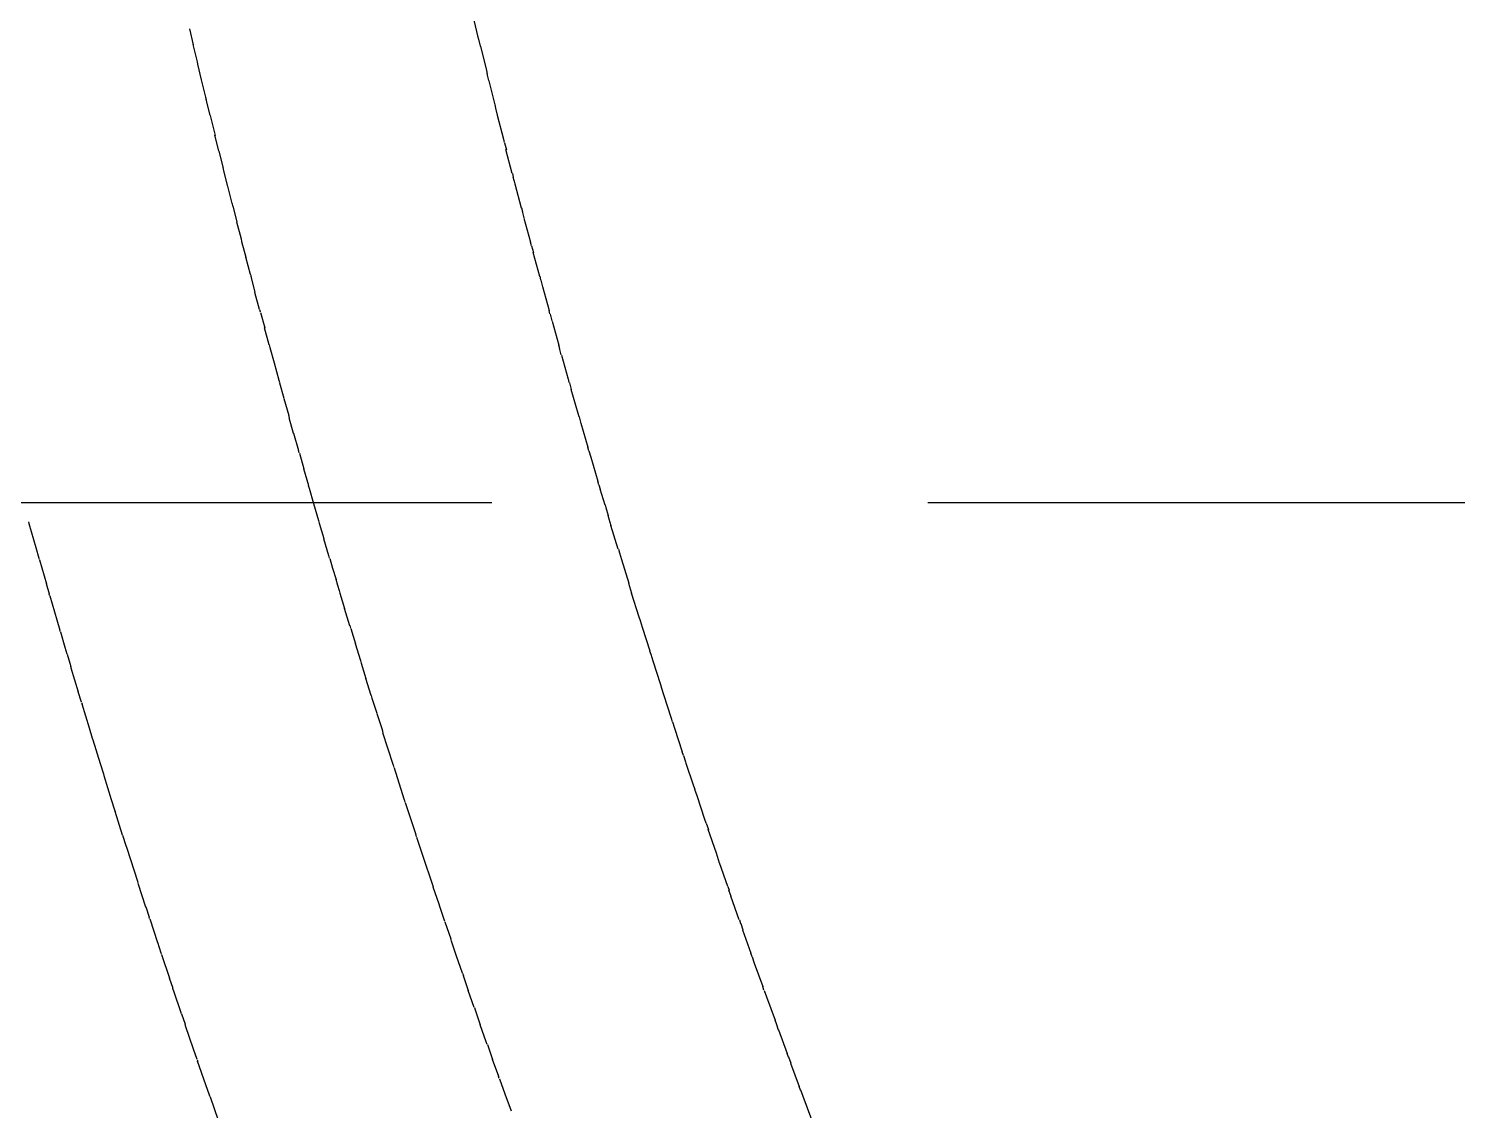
# Model space of a CAD drawing. Header units: feet. Extents: x 9681 to 12164, y 9191 to 13159.
# Drawn here: x 10558.34 to 10578.82, y 11909.13 to 11924.63 of the extents above; entities that cross this region are included whole.
import ezdxf

# ---------------------------------------------------------------- set-up
doc = ezdxf.new("R2010")
doc.units = ezdxf.units.FT
doc.header["$MEASUREMENT"] = 0
doc.linetypes.add('DASHED', pattern=[0.75, 0.5, -0.25])
doc.layers.add('CREEKCONT-MNR', color=3, linetype='Continuous')
doc.layers.add('GRID', color=254, linetype='DASHED')

msp = doc.modelspace()

# ---------------------------------------------------------------- linework, layer by layer
at = {"layer": 'CREEKCONT-MNR', "color": 5, "extrusion": (0.971155, 0.238448, 0), "elevation": 13103.417}
msp.add_lwpolyline([(9061.772, 789), (9061.416, 789)], dxfattribs=at)
at = {"layer": 'CREEKCONT-MNR', "color": 5, "extrusion": (0.973258, 0.229715, 0), "elevation": 13017.496}
msp.add_lwpolyline([(9179.795, 788), (9179.564, 788)], dxfattribs=at)
at = {"layer": 'CREEKCONT-MNR', "color": 5, "extrusion": (0.975957, 0.217965, 0), "elevation": 12909.891}
msp.add_lwpolyline([(9335.069, 789), (9335.017, 789)], dxfattribs=at)
at = {"layer": 'CREEKCONT-MNR', "color": 5, "extrusion": (0.972042, 0.234808, 0), "elevation": 13065.381}
msp.add_lwpolyline([(9111.279, 788), (9111.025, 788)], dxfattribs=at)
at = {"layer": 'CREEKCONT-MNR', "color": 5, "extrusion": (0.971511, 0.236993, 0)}
for points, elevation in [([(9080.981, 789), (9080.881, 789)], 13089.829), ([(9081.067, 788), (9080.836, 788)], 13085.83)]:
    msp.add_lwpolyline(points, dxfattribs=dict(at, elevation=elevation))
at = {"layer": 'CREEKCONT-MNR', "color": 5, "extrusion": (0.970255, 0.242084, 0)}
for points, elevation in [([(9012.114, 789), (9011.758, 789)], 13137.268), ([(9012.09, 788), (9011.835, 788)], 13133.269)]:
    msp.add_lwpolyline(points, dxfattribs=dict(at, elevation=elevation))
at = {"layer": 'CREEKCONT-MNR', "color": 5, "extrusion": (0.976765, 0.214311, 0), "elevation": 12870.858}
msp.add_lwpolyline([(9383.815, 788), (9383.777, 788)], dxfattribs=at)
at = {"layer": 'CREEKCONT-MNR', "color": 5}
for points, elevation in [([(10560.76, 11924.119), (10560.814, 11923.894)], 788), ([(10560.814, 11923.894), (10560.874, 11923.646)], 788), ([(10560.874, 11923.646), (10560.883, 11923.61)], 788), ([(10565.033, 11923.487), (10565.057, 11923.39)], 789), ([(10565.057, 11923.39), (10565.146, 11923.045)], 789), ([(10565.146, 11923.045), (10565.158, 11922.994)], 789), ([(10565.273, 11922.553), (10565.285, 11922.501)], 789), ([(10561.191, 11922.369), (10561.254, 11922.122)], 788), ([(10561.32, 11921.862), (10561.384, 11921.615)], 788), ([(10565.44, 11921.913), (10565.532, 11921.569)], 789), ([(10561.384, 11921.615), (10561.393, 11921.578)], 788), ([(10561.393, 11921.578), (10561.451, 11921.355)], 788), ([(10565.665, 11921.079), (10565.677, 11921.027)], 789), ([(10565.704, 11920.931), (10565.799, 11920.588)], 789), ([(10561.787, 11920.098), (10561.796, 11920.061)], 788), ([(10561.925, 11919.593), (10561.934, 11919.556)], 788), ([(10566.113, 11919.462), (10566.212, 11919.121)], 789), ([(10562.136, 11918.83), (10562.206, 11918.585)], 788), ([(10566.253, 11918.974), (10566.354, 11918.632)], 789), ([(10566.368, 11918.581), (10566.396, 11918.486)], 789), ([(10566.396, 11918.486), (10566.497, 11918.145)], 789), ([(10562.278, 11918.327), (10562.35, 11918.082)], 788), ([(10562.359, 11918.045), (10562.423, 11917.824)], 788), ([(10566.529, 11918.034), (10566.597, 11917.807)], 789), ([(10562.423, 11917.824), (10562.495, 11917.579)], 788), ([(10562.495, 11917.579), (10562.505, 11917.542)], 788), ([(10566.642, 11917.658), (10566.656, 11917.607)], 789), ([(10558.345, 11917.538), (10558.444, 11917.192)], 787), ([(10562.742, 11916.739), (10562.766, 11916.657)], 788), ([(10562.766, 11916.657), (10562.791, 11916.576)], 788), ([(10562.791, 11916.576), (10562.802, 11916.539)], 788), ([(10562.802, 11916.539), (10562.867, 11916.319)], 788), ([(10566.952, 11916.634), (10566.982, 11916.54)], 789), ([(10558.743, 11916.158), (10558.787, 11916.009)], 787), ([(10567.103, 11916.149), (10567.133, 11916.055)], 789), ([(10562.942, 11916.075), (10562.953, 11916.038)], 788), ([(10563.019, 11915.819), (10563.095, 11915.575)], 788), ([(10567.241, 11915.716), (10567.256, 11915.665)], 789), ([(10563.095, 11915.575), (10563.106, 11915.538)], 788), ([(10567.256, 11915.665), (10567.285, 11915.571)], 789), ([(10567.285, 11915.571), (10567.395, 11915.232)], 789), ([(10558.947, 11915.471), (10559.05, 11915.127)], 787), ([(10567.395, 11915.232), (10567.41, 11915.181)], 789), ([(10567.44, 11915.087), (10567.551, 11914.748)], 789), ([(10559.102, 11914.956), (10559.206, 11914.613)], 787), ([(10563.25, 11915.075), (10563.261, 11915.038)], 788), ([(10563.261, 11915.038), (10563.329, 11914.82)], 788), ([(10567.566, 11914.697), (10567.596, 11914.604)], 789), ([(10559.206, 11914.613), (10559.253, 11914.463)], 787), ([(10563.406, 11914.576), (10563.417, 11914.539)], 788), ([(10567.596, 11914.604), (10567.708, 11914.266)], 789), ([(10559.253, 11914.463), (10559.259, 11914.441)], 787), ([(10563.486, 11914.322), (10563.565, 11914.078)], 788), ([(10559.365, 11914.099), (10559.411, 11913.95)], 787), ([(10567.724, 11914.214), (10567.755, 11914.122)], 789), ([(10567.884, 11913.732), (10567.915, 11913.64)], 789), ([(10559.525, 11913.585), (10559.572, 11913.436)], 787), ([(10563.736, 11913.543), (10563.807, 11913.327)], 788), ([(10567.915, 11913.64), (10568.029, 11913.302)], 789), ([(10559.572, 11913.436), (10559.579, 11913.414)], 787), ([(10568.029, 11913.302), (10568.045, 11913.251)], 789), ([(10559.687, 11913.073), (10559.735, 11912.923)], 787), ([(10568.076, 11913.159), (10568.192, 11912.821)], 789), ([(10559.742, 11912.901), (10559.851, 11912.561)], 787), ([(10568.192, 11912.821), (10568.209, 11912.77)], 789), ([(10559.9, 11912.411), (10559.906, 11912.389)], 787), ([(10564.134, 11912.334), (10564.217, 11912.091)], 788), ([(10564.217, 11912.091), (10564.229, 11912.054)], 788), ([(10564.229, 11912.054), (10564.301, 11911.839)], 788), ([(10568.572, 11911.719), (10568.692, 11911.382)], 789), ([(10560.185, 11911.539), (10560.235, 11911.389)], 787), ([(10560.235, 11911.389), (10560.242, 11911.367)], 787), ([(10564.47, 11911.344), (10564.554, 11911.101)], 788), ([(10568.709, 11911.331), (10568.741, 11911.241)], 789), ([(10568.741, 11911.241), (10568.863, 11910.904)], 789), ([(10560.354, 11911.029), (10560.405, 11910.879)], 787), ([(10564.566, 11911.064), (10564.64, 11910.85)], 788), ([(10560.412, 11910.857), (10560.526, 11910.519)], 787), ([(10564.738, 11910.57), (10564.812, 11910.357)], 788), ([(10569.035, 11910.427), (10569.052, 11910.376)], 789), ([(10560.577, 11910.37), (10560.584, 11910.347)], 787), ([(10569.052, 11910.376), (10569.085, 11910.286)], 789), ([(10560.875, 11909.502), (10560.927, 11909.353)], 787), ([(10560.927, 11909.353), (10560.935, 11909.331)], 787), ([(10569.402, 11909.423), (10569.435, 11909.333)], 789), ([(10569.435, 11909.333), (10569.561, 11908.998)], 789)]:
    msp.add_lwpolyline(points, dxfattribs=dict(at, elevation=elevation))
at = {"layer": 'CREEKCONT-MNR', "color": 5, "extrusion": (0.975134, 0.221615, 0)}
for points, elevation in [([(9286.186, 789), (9286.133, 789)], 12944.742), ([(9286.178, 788), (9286.14, 788)], 12940.742)]:
    msp.add_lwpolyline(points, dxfattribs=dict(at, elevation=elevation))
at = {"layer": 'CREEKCONT-MNR', "color": 5, "extrusion": (0.970618, 0.240627, 0)}
for points, elevation in [([(9031.426, 789), (9031.325, 789)], 13123.718), ([(9031.511, 788), (9031.28, 788)], 13119.719)]:
    msp.add_lwpolyline(points, dxfattribs=dict(at, elevation=elevation))
at = {"layer": 'CREEKCONT-MNR', "color": 5, "extrusion": (0.969342, 0.245717, 0)}
for points, elevation in [([(8962.329, 789), (8961.974, 789)], 13170.932), ([(8962.305, 788), (8962.05, 788)], 13166.933)]:
    msp.add_lwpolyline(points, dxfattribs=dict(at, elevation=elevation))
at = {"layer": 'CREEKCONT-MNR', "color": 5, "extrusion": (0.974298, 0.225263, 0)}
for points, elevation in [([(9237.172, 789), (9237.119, 789)], 12979.41), ([(9237.165, 788), (9237.127, 788)], 12975.41)]:
    msp.add_lwpolyline(points, dxfattribs=dict(at, elevation=elevation))
at = {"layer": 'CREEKCONT-MNR', "color": 5, "extrusion": (0.96879, 0.247884, 0)}
for points, elevation in [([(8931.936, 789), (8931.836, 789)], 13190.939), ([(8932.022, 788), (8931.791, 788)], 13186.94)]:
    msp.add_lwpolyline(points, dxfattribs=dict(at, elevation=elevation))
at = {"layer": 'CREEKCONT-MNR', "color": 5, "extrusion": (0.967473, 0.252973, 0), "elevation": 13237.7}
msp.add_lwpolyline([(8862.385, 789), (8862.029, 789)], dxfattribs=at)
at = {"layer": 'CREEKCONT-MNR', "color": 5, "extrusion": (0.96971, 0.244257, 0), "elevation": 13153.422}
msp.add_lwpolyline([(8981.83, 788), (8981.599, 788)], dxfattribs=at)
at = {"layer": 'CREEKCONT-MNR', "color": 5, "extrusion": (0.967855, 0.251508, 0), "elevation": 13224.269}
msp.add_lwpolyline([(8882.004, 789), (8881.904, 789)], dxfattribs=at)
at = {"layer": 'CREEKCONT-MNR', "color": 5, "extrusion": (0.966519, 0.256595, 0)}
for points, elevation in [([(8812.227, 789), (8811.871, 789)], 13270.802), ([(8812.203, 788), (8811.948, 788)], 13266.802)]:
    msp.add_lwpolyline(points, dxfattribs=dict(at, elevation=elevation))
at = {"layer": 'CREEKCONT-MNR', "color": 5, "extrusion": (0.973448, 0.228907, 0), "elevation": 13009.894}
msp.add_lwpolyline([(9188.022, 788), (9187.984, 788)], dxfattribs=at)
at = {"layer": 'CREEKCONT-MNR', "color": 5, "extrusion": (0.971708, 0.236186, 0)}
for points, elevation in [([(9089.358, 789), (9089.305, 789)], 13082.31), ([(9089.35, 788), (9089.312, 788)], 13078.31)]:
    msp.add_lwpolyline(points, dxfattribs=dict(at, elevation=elevation))
at = {"layer": 'CREEKCONT-MNR', "color": 5, "extrusion": (0.966907, 0.255128, 0)}
for points, elevation in [([(8831.947, 789), (8831.847, 789)], 13257.413), ([(8832.033, 788), (8831.802, 788)], 13253.414)]:
    msp.add_lwpolyline(points, dxfattribs=dict(at, elevation=elevation))
at = {"layer": 'CREEKCONT-MNR', "color": 5, "extrusion": (0.970817, 0.239821, 0)}
for points, elevation in [([(9039.831, 789), (9039.778, 789)], 13116.24), ([(9039.823, 788), (9039.785, 788)], 13112.24)]:
    msp.add_lwpolyline(points, dxfattribs=dict(at, elevation=elevation))
at = {"layer": 'CREEKCONT-MNR', "color": 5, "extrusion": (0.965946, 0.258744, 0)}
for points, elevation in [([(8781.766, 789), (8781.667, 789)], 13290.369), ([(8781.852, 788), (8781.622, 788)], 13286.37)]:
    msp.add_lwpolyline(points, dxfattribs=dict(at, elevation=elevation))
at = {"layer": 'CREEKCONT-MNR', "color": 5, "extrusion": (0.96457, 0.263829, 0)}
for points, elevation in [([(8711.541, 789), (8711.185, 789)], 13336.44), ([(8711.517, 788), (8711.262, 788)], 13332.441)]:
    msp.add_lwpolyline(points, dxfattribs=dict(at, elevation=elevation))
at = {"layer": 'CREEKCONT-MNR', "color": 5, "extrusion": (0.964971, 0.262357, 0)}
for points, elevation in [([(8731.463, 789), (8731.363, 789)], 13323.137), ([(8731.549, 788), (8731.319, 788)], 13319.138)]:
    msp.add_lwpolyline(points, dxfattribs=dict(at, elevation=elevation))
at = {"layer": 'CREEKCONT-MNR', "color": 5, "extrusion": (0.965551, 0.260214, 0), "elevation": 13299.716}
msp.add_lwpolyline([(8761.921, 788), (8761.666, 788)], dxfattribs=at)
at = {"layer": 'CREEKCONT-MNR', "color": 5, "extrusion": (0.968995, 0.24708, 0), "elevation": 13183.543}
msp.add_lwpolyline([(8940.398, 789), (8940.345, 789)], dxfattribs=at)
at = {"layer": 'CREEKCONT-MNR', "color": 5, "extrusion": (0.963982, 0.265966, 0)}
for points, elevation in [([(8681.037, 789), (8680.938, 789)], 13355.717), ([(8681.123, 788), (8680.893, 788)], 13351.718)]:
    msp.add_lwpolyline(points, dxfattribs=dict(at, elevation=elevation))
at = {"layer": 'CREEKCONT-MNR', "color": 5, "extrusion": (0.962566, 0.271047, 0)}
for points, elevation in [([(8610.367, 789), (8610.012, 789)], 13401.322), ([(8610.344, 788), (8610.088, 788)], 13397.322)]:
    msp.add_lwpolyline(points, dxfattribs=dict(at, elevation=elevation))
at = {"layer": 'CREEKCONT-MNR', "color": 5, "extrusion": (0.968064, 0.250704, 0)}
for points, elevation in [([(8890.493, 789), (8890.44, 789)], 13216.916), ([(8890.486, 788), (8890.448, 788)], 13212.916)]:
    msp.add_lwpolyline(points, dxfattribs=dict(at, elevation=elevation))
at = {"layer": 'CREEKCONT-MNR', "color": 5, "extrusion": (0.96298, 0.269572, 0)}
for points, elevation in [([(8630.49, 789), (8630.391, 789)], 13388.107), ([(8630.576, 788), (8630.346, 788)], 13384.108)]:
    msp.add_lwpolyline(points, dxfattribs=dict(at, elevation=elevation))
at = {"layer": 'CREEKCONT-MNR', "color": 5, "extrusion": (0.963575, 0.26744, 0), "elevation": 13364.977}
msp.add_lwpolyline([(8660.991, 788), (8660.736, 788)], dxfattribs=at)
at = {"layer": 'CREEKCONT-MNR', "color": 5, "extrusion": (0.961544, 0.274651, 0), "elevation": 13433.477}
msp.add_lwpolyline([(8559.6, 789), (8559.244, 789)], dxfattribs=at)
at = {"layer": 'CREEKCONT-MNR', "color": 5, "extrusion": (0.967119, 0.254325, 0)}
for points, elevation in [([(8840.464, 789), (8840.411, 789)], 13250.101), ([(8840.457, 788), (8840.418, 788)], 13246.101), ([(8840.449, 787), (8840.426, 787)], 13242.101)]:
    msp.add_lwpolyline(points, dxfattribs=dict(at, elevation=elevation))
at = {"layer": 'CREEKCONT-MNR', "color": 5, "extrusion": (0.961965, 0.273173, 0)}
for points, elevation in [([(8579.822, 789), (8579.723, 789)], 13420.309), ([(8579.908, 788), (8579.678, 788)], 13416.31)]:
    msp.add_lwpolyline(points, dxfattribs=dict(at, elevation=elevation))
at = {"layer": 'CREEKCONT-MNR', "color": 5, "extrusion": (0.96616, 0.257942, 0)}
for points, elevation in [([(8790.311, 789), (8790.258, 789)], 13283.098), ([(8790.304, 788), (8790.265, 788)], 13279.098), ([(8790.296, 787), (8790.273, 787)], 13275.099)]:
    msp.add_lwpolyline(points, dxfattribs=dict(at, elevation=elevation))
at = {"layer": 'CREEKCONT-MNR', "color": 5, "extrusion": (0.960936, 0.276771, 0)}
for points, elevation in [([(8529.034, 789), (8528.935, 789)], 13452.32), ([(8529.205, 787), (8528.846, 787)], 13444.322)]:
    msp.add_lwpolyline(points, dxfattribs=dict(at, elevation=elevation))
at = {"layer": 'CREEKCONT-MNR', "color": 5, "extrusion": (0.965188, 0.261556, 0)}
for points, elevation in [([(8740.035, 789), (8739.982, 789)], 13315.908), ([(8740.02, 787), (8739.997, 787)], 13307.908)]:
    msp.add_lwpolyline(points, dxfattribs=dict(at, elevation=elevation))
at = {"layer": 'CREEKCONT-MNR', "color": 5, "extrusion": (0.964203, 0.265166, 0)}
for points, elevation in [([(8689.637, 789), (8689.584, 789)], 13348.53), ([(8689.629, 788), (8689.591, 788)], 13344.53), ([(8689.622, 787), (8689.599, 787)], 13340.53)]:
    msp.add_lwpolyline(points, dxfattribs=dict(at, elevation=elevation))
at = {"layer": 'CREEKCONT-MNR', "color": 5, "extrusion": (0.958838, 0.283955, 0)}
for points, elevation in [([(8427.1, 789), (8427.038, 789)], 13515.772), ([(8427.186, 788), (8427.042, 788)], 13511.773), ([(8427.272, 787), (8427.046, 787)], 13507.774)]:
    msp.add_lwpolyline(points, dxfattribs=dict(at, elevation=elevation))
at = {"layer": 'CREEKCONT-MNR', "color": 5, "extrusion": (0.958837, 0.283956, 0)}
for points, elevation in [([(8426.784, 789), (8426.747, 789)], 13515.784), ([(8426.925, 787), (8426.791, 787)], 13507.785)]:
    msp.add_lwpolyline(points, dxfattribs=dict(at, elevation=elevation))
at = {"layer": 'CREEKCONT-MNR', "color": 5, "extrusion": (0.956807, 0.290724, 0)}
for points, elevation in [([(8331.035, 789), (8330.916, 789)], 13574.989), ([(8331.136, 787), (8331.084, 787)], 13566.991)]:
    msp.add_lwpolyline(points, dxfattribs=dict(at, elevation=elevation))
at = {"layer": 'CREEKCONT-MNR', "color": 5, "extrusion": (0.957768, 0.287541, 0), "elevation": 13547.211}
msp.add_lwpolyline([(8375.956, 789), (8375.857, 789)], dxfattribs=at)
at = {"layer": 'CREEKCONT-MNR', "color": 5, "extrusion": (0.959893, 0.280365, 0)}
for points, elevation in [([(8478.212, 788), (8477.983, 788)], 13480.142), ([(8478.298, 787), (8477.938, 787)], 13476.143)]:
    msp.add_lwpolyline(points, dxfattribs=dict(at, elevation=elevation))
at = {"layer": 'CREEKCONT-MNR', "color": 5, "extrusion": (0.956232, 0.29261, 0)}
for points, elevation in [([(8303.992, 789), (8303.636, 789)], 13591.381), ([(8303.969, 788), (8303.713, 788)], 13587.382), ([(8303.946, 787), (8303.79, 787)], 13583.382)]:
    msp.add_lwpolyline(points, dxfattribs=dict(at, elevation=elevation))
at = {"layer": 'CREEKCONT-MNR', "color": 5, "extrusion": (0.960508, 0.278251, 0), "elevation": 13457.444}
msp.add_lwpolyline([(8508.666, 787), (8508.51, 787)], dxfattribs=at)
at = {"layer": 'CREEKCONT-MNR', "color": 5, "extrusion": (0.958397, 0.285439, 0), "elevation": 13524.8}
msp.add_lwpolyline([(8406.558, 788), (8406.302, 788)], dxfattribs=at)
at = {"layer": 'CREEKCONT-MNR', "color": 5, "extrusion": (0.962191, 0.272374, 0)}
for points, elevation in [([(8588.476, 789), (8588.422, 789)], 13413.206), ([(8588.461, 787), (8588.437, 787)], 13405.206)]:
    msp.add_lwpolyline(points, dxfattribs=dict(at, elevation=elevation))
at = {"layer": 'CREEKCONT-MNR', "color": 5, "extrusion": (0.956686, 0.291123, 0)}
for points, elevation in [([(8324.695, 789), (8324.596, 789)], 13578.459), ([(8324.78, 788), (8324.552, 788)], 13574.46)]:
    msp.add_lwpolyline(points, dxfattribs=dict(at, elevation=elevation))
at = {"layer": 'CREEKCONT-MNR', "color": 5, "extrusion": (0.95513, 0.296187, 0), "elevation": 13622.369}
msp.add_lwpolyline([(8252.545, 789), (8252.189, 789)], dxfattribs=at)
at = {"layer": 'CREEKCONT-MNR', "color": 5, "extrusion": (0.957579, 0.288171, 0)}
for points, elevation in [([(8367.51, 788), (8367.34, 788)], 13548.721), ([(8367.531, 787), (8367.428, 787)], 13544.721)]:
    msp.add_lwpolyline(points, dxfattribs=dict(at, elevation=elevation))
at = {"layer": 'CREEKCONT-MNR', "color": 5, "extrusion": (0.959459, 0.281847, 0), "elevation": 13489.218}
msp.add_lwpolyline([(8457.659, 787), (8457.504, 787)], dxfattribs=at)
at = {"layer": 'CREEKCONT-MNR', "color": 5, "extrusion": (0.961165, 0.275973, 0), "elevation": 13445.259}
msp.add_lwpolyline([(8537.714, 789), (8537.661, 789)], dxfattribs=at)
at = {"layer": 'CREEKCONT-MNR', "color": 5, "extrusion": (0.954014, 0.299761, 0)}
for points, elevation in [([(8200.983, 789), (8200.627, 789)], 13653.164), ([(8200.96, 788), (8200.704, 788)], 13649.165)]:
    msp.add_lwpolyline(points, dxfattribs=dict(at, elevation=elevation))
at = {"layer": 'CREEKCONT-MNR', "color": 5, "extrusion": (0.960126, 0.279568, 0)}
for points, elevation in [([(8486.834, 789), (8486.78, 789)], 13477.123), ([(8486.819, 787), (8486.795, 787)], 13469.123)]:
    msp.add_lwpolyline(points, dxfattribs=dict(at, elevation=elevation))
at = {"layer": 'CREEKCONT-MNR', "color": 5, "extrusion": (0.952886, 0.30333, 0)}
for points, elevation in [([(8149.307, 789), (8148.951, 789)], 13683.766), ([(8149.284, 788), (8149.027, 788)], 13679.767)]:
    msp.add_lwpolyline(points, dxfattribs=dict(at, elevation=elevation))
at = {"layer": 'CREEKCONT-MNR', "color": 5, "extrusion": (0.955589, 0.294701, 0)}
for points, elevation in [([(8273.402, 788), (8273.174, 788)], 13605.516), ([(8273.488, 787), (8273.13, 787)], 13601.517)]:
    msp.add_lwpolyline(points, dxfattribs=dict(at, elevation=elevation))
at = {"layer": 'CREEKCONT-MNR', "color": 5, "extrusion": (0.963204, 0.268772, 0), "elevation": 13372.962}
msp.add_lwpolyline([(8639.102, 787), (8639.078, 787)], dxfattribs=at)
at = {"layer": 'CREEKCONT-MNR', "color": 5, "extrusion": (0.952221, 0.30541, 0)}
for points, elevation in [([(8118.491, 789), (8118.393, 789)], 13701.525), ([(8118.576, 788), (8118.349, 788)], 13697.526)]:
    msp.add_lwpolyline(points, dxfattribs=dict(at, elevation=elevation))
at = {"layer": 'CREEKCONT-MNR', "color": 5, "extrusion": (0.956927, 0.290329, 0)}
for points, elevation in [([(8333.481, 789), (8333.427, 789)], 13571.568), ([(8333.473, 788), (8333.435, 788)], 13567.568)]:
    msp.add_lwpolyline(points, dxfattribs=dict(at, elevation=elevation))
at = {"layer": 'CREEKCONT-MNR', "color": 5, "extrusion": (0.953357, 0.301845, 0)}
for points, elevation in [([(8170.3, 788), (8170.072, 788)], 13667.049), ([(8170.385, 787), (8170.028, 787)], 13663.05)]:
    msp.add_lwpolyline(points, dxfattribs=dict(at, elevation=elevation))
at = {"layer": 'CREEKCONT-MNR', "color": 5, "extrusion": (0.958007, 0.286746, 0)}
for points, elevation in [([(8384.708, 788), (8384.67, 788)], 13536.278), ([(8384.701, 787), (8384.677, 787)], 13532.278)]:
    msp.add_lwpolyline(points, dxfattribs=dict(at, elevation=elevation))
at = {"layer": 'CREEKCONT-MNR', "color": 5, "extrusion": (0.955834, 0.293908, 0)}
for points, elevation in [([(8282.129, 789), (8282.075, 789)], 13602.666), ([(8282.121, 788), (8282.083, 788)], 13598.666), ([(8282.114, 787), (8282.09, 787)], 13594.666)]:
    msp.add_lwpolyline(points, dxfattribs=dict(at, elevation=elevation))
at = {"layer": 'CREEKCONT-MNR', "color": 5, "extrusion": (0.948237, 0.317564, 0)}
for points, elevation in [([(7941.469, 789), (7941.113, 789)], 13804.231), ([(7941.447, 788), (7941.19, 788)], 13800.232)]:
    msp.add_lwpolyline(points, dxfattribs=dict(at, elevation=elevation))
at = {"layer": 'CREEKCONT-MNR', "color": 5, "extrusion": (0.95448, 0.298275, 0), "elevation": 13632.38}
msp.add_lwpolyline([(8221.994, 787), (8221.636, 787)], dxfattribs=at)
at = {"layer": 'CREEKCONT-MNR', "color": 5, "extrusion": (0.950588, 0.310456, 0)}
for points, elevation in [([(8045.59, 788), (8045.333, 788)], 13740.389), ([(8045.567, 787), (8045.41, 787)], 13736.39)]:
    msp.add_lwpolyline(points, dxfattribs=dict(at, elevation=elevation))
at = {"layer": 'CREEKCONT-MNR', "color": 5, "extrusion": (0.954727, 0.297482, 0)}
for points, elevation in [([(8230.661, 789), (8230.607, 789)], 13633.572), ([(8230.653, 788), (8230.615, 788)], 13629.572)]:
    msp.add_lwpolyline(points, dxfattribs=dict(at, elevation=elevation))
at = {"layer": 'CREEKCONT-MNR', "color": 5, "extrusion": (0.949419, 0.314012, 0)}
for points, elevation in [([(7993.574, 788), (7993.317, 788)], 13770.408), ([(7993.551, 787), (7993.394, 787)], 13766.409)]:
    msp.add_lwpolyline(points, dxfattribs=dict(at, elevation=elevation))
at = {"layer": 'CREEKCONT-MNR', "color": 5, "extrusion": (0.947543, 0.319628, 0), "elevation": 13821.491}
msp.add_lwpolyline([(7910.469, 789), (7910.371, 789)], dxfattribs=at)
at = {"layer": 'CREEKCONT-MNR', "color": 5, "extrusion": (0.949909, 0.312528, 0)}
for points, elevation in [([(8014.79, 788), (8014.562, 788)], 13757.898), ([(8014.875, 787), (8014.519, 787)], 13753.899)]:
    msp.add_lwpolyline(points, dxfattribs=dict(at, elevation=elevation))
at = {"layer": 'CREEKCONT-MNR', "color": 5, "extrusion": (0.94634, 0.323172, 0)}
for points, elevation in [([(7858.184, 789), (7858.087, 789)], 13850.995), ([(7858.27, 788), (7858.044, 788)], 13846.996), ([(7858.356, 787), (7858, 787)], 13842.997)]:
    msp.add_lwpolyline(points, dxfattribs=dict(at, elevation=elevation))
at = {"layer": 'CREEKCONT-MNR', "color": 5, "extrusion": (0.944611, 0.328193, 0)}
for points, elevation in [([(7784.424, 789), (7784.067, 789)], 13892.528), ([(7784.379, 787), (7784.221, 787)], 13884.53)]:
    msp.add_lwpolyline(points, dxfattribs=dict(at, elevation=elevation))
at = {"layer": 'CREEKCONT-MNR', "color": 5, "extrusion": (0.948732, 0.31608, 0)}
for points, elevation in [([(7962.728, 788), (7962.501, 788)], 13787.793), ([(7962.813, 787), (7962.457, 787)], 13783.794)]:
    msp.add_lwpolyline(points, dxfattribs=dict(at, elevation=elevation))
at = {"layer": 'CREEKCONT-MNR', "color": 5, "extrusion": (0.951071, 0.308971, 0), "elevation": 13723.81}
msp.add_lwpolyline([(8066.825, 787), (8066.468, 787)], dxfattribs=at)
at = {"layer": 'CREEKCONT-MNR', "color": 5, "extrusion": (0.951328, 0.308181, 0)}
for points, elevation in [([(8075.569, 789), (8075.515, 789)], 13725.131), ([(8075.561, 788), (8075.522, 788)], 13721.131), ([(8075.554, 787), (8075.53, 787)], 13717.131)]:
    msp.add_lwpolyline(points, dxfattribs=dict(at, elevation=elevation))
at = {"layer": 'CREEKCONT-MNR', "color": 5, "extrusion": (0.945124, 0.326711, 0)}
for points, elevation in [([(7805.79, 789), (7805.693, 789)], 13880.303), ([(7805.961, 787), (7805.606, 787)], 13872.305)]:
    msp.add_lwpolyline(points, dxfattribs=dict(at, elevation=elevation))
at = {"layer": 'CREEKCONT-MNR', "color": 5, "extrusion": (0.943376, 0.331727, 0)}
for points, elevation in [([(7731.857, 789), (7731.5, 789)], 13921.568), ([(7731.835, 788), (7731.577, 788)], 13917.568)]:
    msp.add_lwpolyline(points, dxfattribs=dict(at, elevation=elevation))
at = {"layer": 'CREEKCONT-MNR', "color": 5, "extrusion": (0.945833, 0.324654, 0)}
for points, elevation in [([(7836.859, 788), (7836.602, 788)], 13859.293), ([(7836.837, 787), (7836.679, 787)], 13855.294)]:
    msp.add_lwpolyline(points, dxfattribs=dict(at, elevation=elevation))
at = {"layer": 'CREEKCONT-MNR', "color": 5, "extrusion": (0.950168, 0.311739, 0)}
for points, elevation in [([(8023.644, 789), (8023.59, 789)], 13755.264), ([(8023.636, 788), (8023.598, 788)], 13751.264)]:
    msp.add_lwpolyline(points, dxfattribs=dict(at, elevation=elevation))
at = {"layer": 'CREEKCONT-MNR', "color": 5, "extrusion": (0.943895, 0.330245, 0)}
for points, elevation in [([(7753.287, 789), (7753.19, 789)], 13909.415), ([(7753.458, 787), (7753.103, 787)], 13901.417)]:
    msp.add_lwpolyline(points, dxfattribs=dict(at, elevation=elevation))
at = {"layer": 'CREEKCONT-MNR', "color": 5, "extrusion": (0.952474, 0.304619, 0), "elevation": 13690.805}
msp.add_lwpolyline([(8127.373, 788), (8127.334, 788)], dxfattribs=at)
at = {"layer": 'CREEKCONT-MNR', "color": 5, "extrusion": (0.948995, 0.315293, 0)}
for points, elevation in [([(7971.607, 789), (7971.553, 789)], 13785.201), ([(7971.599, 788), (7971.561, 788)], 13781.201)]:
    msp.add_lwpolyline(points, dxfattribs=dict(at, elevation=elevation))
at = {"layer": 'CREEKCONT-MNR', "color": 5, "extrusion": (0.953607, 0.301053, 0), "elevation": 13656.285}
msp.add_lwpolyline([(8179.063, 787), (8179.039, 787)], dxfattribs=at)
at = {"layer": 'CREEKCONT-MNR', "color": 5, "extrusion": (0.947808, 0.318842, 0)}
for points, elevation in [([(7919.458, 789), (7919.405, 789)], 13814.944), ([(7919.451, 788), (7919.412, 788)], 13810.944)]:
    msp.add_lwpolyline(points, dxfattribs=dict(at, elevation=elevation))
at = {"layer": 'CREEKCONT-MNR', "color": 5, "extrusion": (0.941397, 0.3373, 0)}
for points, elevation in [([(7647.955, 789), (7647.859, 789)], 13967.048), ([(7648.041, 788), (7647.815, 788)], 13963.049)]:
    msp.add_lwpolyline(points, dxfattribs=dict(at, elevation=elevation))
at = {"layer": 'CREEKCONT-MNR', "color": 5, "extrusion": (0.939591, 0.342299, 0)}
for points, elevation in [([(7573.512, 789), (7573.154, 789)], 14007.501), ([(7573.489, 788), (7573.231, 788)], 14003.502)]:
    msp.add_lwpolyline(points, dxfattribs=dict(at, elevation=elevation))
at = {"layer": 'CREEKCONT-MNR', "color": 5, "extrusion": (0.942127, 0.335256, 0), "elevation": 13946.411}
msp.add_lwpolyline([(7679.16, 788), (7678.902, 788)], dxfattribs=at)
at = {"layer": 'CREEKCONT-MNR', "color": 5, "extrusion": (0.938303, 0.345814, 0), "elevation": 14035.75}
msp.add_lwpolyline([(7520.517, 789), (7520.159, 789)], dxfattribs=at)
at = {"layer": 'CREEKCONT-MNR', "color": 5, "extrusion": (0.942653, 0.333775, 0), "elevation": 13934.331}
msp.add_lwpolyline([(7700.76, 788), (7700.535, 788)], dxfattribs=at)
at = {"layer": 'CREEKCONT-MNR', "color": 5, "extrusion": (0.940866, 0.33878, 0), "elevation": 13975.055}
msp.add_lwpolyline([(7626.378, 788), (7626.12, 788)], dxfattribs=at)
at = {"layer": 'CREEKCONT-MNR', "color": 5, "extrusion": (0.945395, 0.325926, 0), "elevation": 13873.843}
msp.add_lwpolyline([(7814.829, 789), (7814.775, 789)], dxfattribs=at)
at = {"layer": 'CREEKCONT-MNR', "color": 5, "extrusion": (0.938846, 0.344336, 0), "elevation": 14023.891}
msp.add_lwpolyline([(7542.195, 789), (7542.099, 789)], dxfattribs=at)
at = {"layer": 'CREEKCONT-MNR', "color": 5, "extrusion": (0.937002, 0.349324, 0), "elevation": 14063.799}
msp.add_lwpolyline([(7467.418, 789), (7467.06, 789)], dxfattribs=at)
at = {"layer": 'CREEKCONT-MNR', "color": 5, "extrusion": (0.944169, 0.329462, 0), "elevation": 13902.998}
msp.add_lwpolyline([(7762.35, 789), (7762.296, 789)], dxfattribs=at)
at = {"layer": 'GRID', "color": 253, "linetype": 'DASHED', "ltscale": 25}
msp.add_line((9746.227, 11917.839), (12098.978, 11917.839), dxfattribs=at)

doc.saveas('drawing.dxf')
